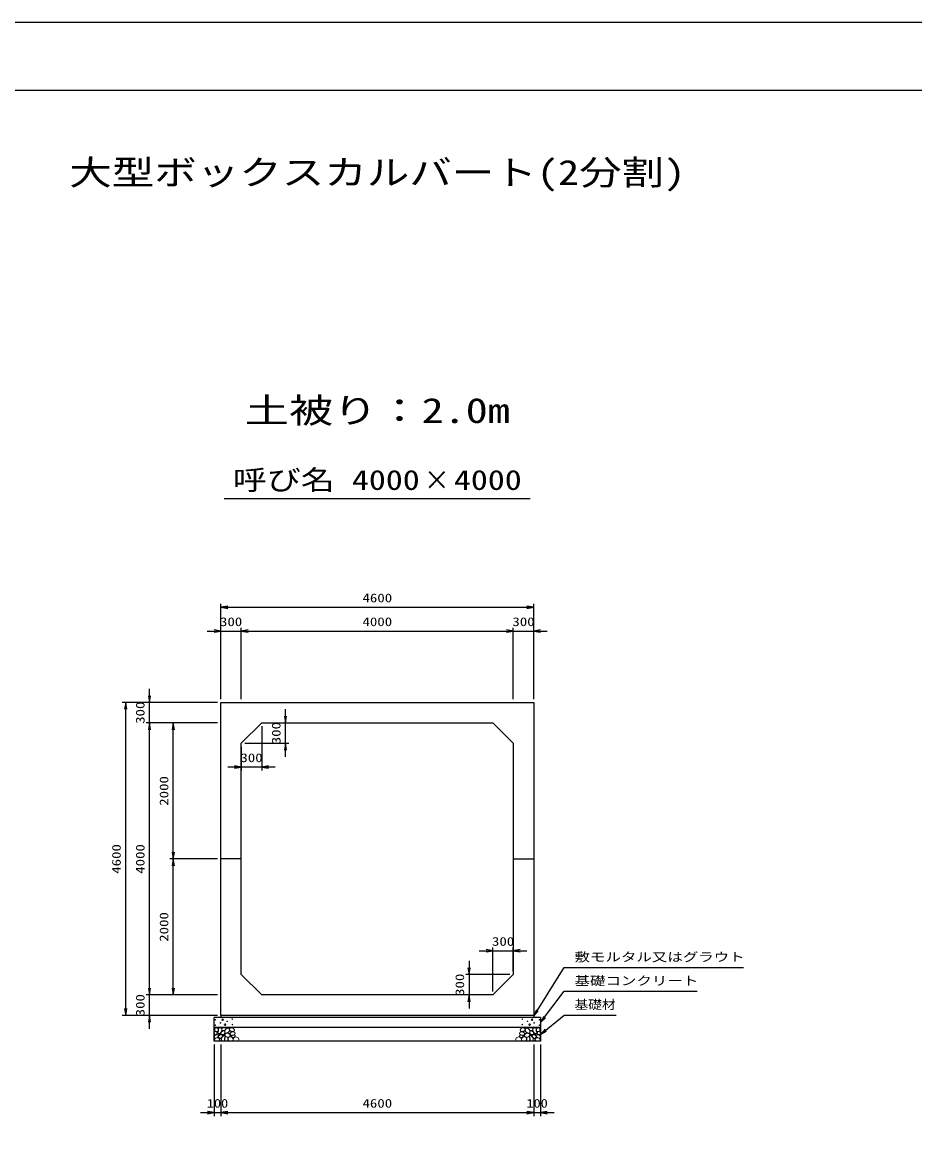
# Model space of a CAD drawing. Units: millimetres at full size. Extents: x 0 to 42050, y 0 to 29700.
# Drawn here: x 15804 to 28927, y 13273 to 29700 of the extents above; entities that cross this region are included whole.
import ezdxf
from ezdxf.enums import TextEntityAlignment as Align

# ---------------------------------------------------------------- set-up
doc = ezdxf.new("R2010")
doc.units = ezdxf.units.MM
for name, color, linetype, lineweight in [('D-DCR-HCHn', 4, 'Continuous', 9), ('D-STR-DIM', 7, 'Continuous', 25), ('D-STR-STRn', 1, 'Continuous', 25), ('D-STR-TXT', 7, 'Continuous', 25), ('D-TTL', 2, 'Continuous', 25), ('D-TTL-TXT', 7, 'Continuous', 25)]:
    doc.layers.add(name, color=color, linetype=linetype, lineweight=lineweight)
doc.styles.add('ＭＳ ゴシック', font='')
doc.styles.get('ＭＳ ゴシック').set_extended_font_data('MS Gothic')

# ---------------------------------------------------------------- blocks, each defined once
blk = doc.blocks.new('open_arrow')
at = {"color": 0, "linetype": 'Continuous', "lineweight": -2}
blk.add_lwpolyline([(7.5, 1.25), (0, 0), (7.5, -1.25)], dxfattribs=at)

msp = doc.modelspace()

# ---------------------------------------------------------------- linework, layer by layer
at = {"layer": 'D-DCR-HCHn'}
for points in [[(18632.281, 14853.808), (18625.346, 14833.005), (18634.592, 14819.136), (18657.707, 14816.824), (18673.488, 14823.599), (18666.952, 14839.939), (18671.575, 14849.185), (18662.33, 14858.431), (18648.461, 14863.053)], [(18676.155, 14777.009), (18693.277, 14802.692), (18691.137, 14809.112), (18667.594, 14815.533), (18646.192, 14813.393), (18631.21, 14800.551), (18629.07, 14785.57), (18631.21, 14770.588), (18648.332, 14766.308)], [(18676.198, 14911.594), (18655.395, 14916.217), (18636.904, 14906.971), (18634.592, 14886.168), (18639.215, 14869.988), (18662.33, 14863.053), (18678.51, 14863.053), (18685.444, 14874.611), (18685.444, 14900.037)], [(18694.69, 14913.906), (18687.756, 14893.102), (18690.067, 14869.988), (18673.887, 14844.562), (18694.69, 14833.005), (18717.805, 14844.562), (18731.673, 14863.053), (18736.296, 14893.102), (18731.673, 14909.283), (18717.805, 14916.217)], [(18699.313, 14833.005), (18687.756, 14823.759), (18692.379, 14816.824), (18708.559, 14816.824), (18715.493, 14819.136), (18720.116, 14828.382), (18713.182, 14835.316)], [(18736.082, 14777.009), (18746.783, 14802.692), (18738.222, 14813.393), (18712.539, 14813.393), (18701.838, 14809.112), (18691.137, 14794.131), (18691.137, 14781.289), (18701.838, 14764.167), (18714.679, 14762.027)], [(18733.985, 14858.431), (18722.427, 14830.693), (18731.673, 14819.136), (18759.411, 14819.136), (18770.968, 14823.759), (18782.525, 14839.939), (18782.525, 14853.808), (18770.968, 14872.299), (18757.099, 14874.611)], [(18772.466, 14725.643), (18778.886, 14744.905), (18776.746, 14766.308), (18791.728, 14789.85), (18772.466, 14800.551), (18751.063, 14789.85), (18738.222, 14772.728), (18733.941, 14744.905), (18738.222, 14729.924), (18751.063, 14723.503)], [(18768.185, 14800.551), (18778.886, 14809.112), (18774.606, 14815.533), (18759.624, 14815.533), (18753.204, 14813.393), (18748.923, 14804.832), (18755.344, 14798.411)], [(18838.203, 14779.532), (18802.829, 14786.129), (18787.782, 14798.266), (18783.03, 14817.263), (18797.713, 14831.629), (18826.323, 14839.69), (18847.97, 14826.761), (18861.961, 14809.347), (18858.002, 14791.67)], [(18798.447, 14836.214), (18785.689, 14840.569), (18784.425, 14868.678), (18797.512, 14897.359), (18814.448, 14913.536), (18846.403, 14907.032), (18849.133, 14871.913), (18838.816, 14859.876), (18810.739, 14844.301)], [(18829.798, 14845.711), (18831.454, 14839.566), (18837.011, 14835.193), (18849.19, 14833.302), (18860.305, 14839.802), (18870.592, 14849.138), (18879.858, 14857.333), (18879.635, 14863.462), (18873.736, 14868.875), (18859.203, 14870.356), (18846.47, 14864.383), (18837.011, 14855.165), (18832.281, 14850.556)], [(18857.012, 14879.601), (18850.964, 14885.086), (18849.897, 14890.792), (18853.414, 14903.305), (18863.71, 14917.61), (18886.004, 14916.105), (18907.571, 14905.811), (18922.195, 14885.597), (18920.021, 14872.456), (18913.02, 14865.716), (18901.769, 14863.215), (18885.511, 14867.483), (18864.289, 14874.481)], [(18918.372, 14811.832), (18923.688, 14816.874), (18930.476, 14825.68), (18932.145, 14833.275), (18928.144, 14847.685), (18914.088, 14858.67), (18893.907, 14857.89), (18866.698, 14843.001), (18857.086, 14830.757), (18860.152, 14816.784), (18869.778, 14810.04), (18878.599, 14809.145), (18892.363, 14809.524), (18905.808, 14811.002)], [(18874.971, 14785.265), (18879.183, 14788.446), (18882.686, 14793.505), (18882.81, 14800.431), (18878.414, 14806.067), (18870.769, 14807.977), (18864.356, 14806.179), (18862.704, 14800.442), (18861.896, 14794.835), (18862.881, 14787.456), (18868.975, 14784.127)], [(18902.597, 14770.331), (18892.895, 14775.079), (18885.89, 14783.822), (18885.719, 14795.084), (18889.942, 14805.627), (18905.189, 14807.625), (18920.054, 14808.018), (18934.481, 14802.512), (18936.849, 14793.273), (18924.54, 14782.195), (18909.555, 14773.15)], [(23147.403, 14770.331), (23157.105, 14775.079), (23164.11, 14783.822), (23164.281, 14795.084), (23160.058, 14805.627), (23144.811, 14807.625), (23129.946, 14808.018), (23115.519, 14802.512), (23113.151, 14793.273), (23125.46, 14782.195), (23140.445, 14773.15)], [(23131.628, 14811.832), (23126.312, 14816.874), (23119.524, 14825.68), (23117.855, 14833.275), (23121.856, 14847.685), (23135.912, 14858.67), (23156.093, 14857.89), (23183.302, 14843.001), (23192.914, 14830.757), (23189.848, 14816.784), (23180.222, 14810.04), (23171.401, 14809.145), (23157.637, 14809.524), (23144.192, 14811.002)], [(23192.988, 14879.601), (23199.036, 14885.086), (23200.103, 14890.792), (23196.586, 14903.305), (23186.29, 14917.61), (23163.996, 14916.105), (23142.429, 14905.811), (23127.805, 14885.597), (23129.979, 14872.456), (23136.98, 14865.716), (23148.231, 14863.215), (23164.489, 14867.483), (23185.711, 14874.481)], [(23175.029, 14785.265), (23170.817, 14788.446), (23167.314, 14793.505), (23167.19, 14800.431), (23171.586, 14806.067), (23179.231, 14807.977), (23185.644, 14806.179), (23187.296, 14800.442), (23188.104, 14794.835), (23187.119, 14787.456), (23181.025, 14784.127)], [(23220.202, 14845.711), (23218.546, 14839.566), (23212.989, 14835.193), (23200.81, 14833.302), (23189.695, 14839.802), (23179.408, 14849.138), (23170.142, 14857.333), (23170.365, 14863.462), (23176.264, 14868.875), (23190.797, 14870.356), (23203.53, 14864.383), (23212.989, 14855.165), (23217.719, 14850.556)], [(23211.797, 14779.532), (23247.171, 14786.129), (23262.218, 14798.266), (23266.97, 14817.263), (23252.287, 14831.629), (23223.677, 14839.69), (23202.03, 14826.761), (23188.039, 14809.347), (23191.998, 14791.67)], [(23251.553, 14836.214), (23264.311, 14840.569), (23265.575, 14868.678), (23252.488, 14897.359), (23235.552, 14913.536), (23203.597, 14907.032), (23200.867, 14871.913), (23211.184, 14859.876), (23239.261, 14844.301)], [(23277.534, 14725.643), (23271.114, 14744.905), (23273.254, 14766.308), (23258.272, 14789.85), (23277.534, 14800.551), (23298.937, 14789.85), (23311.778, 14772.728), (23316.059, 14744.905), (23311.778, 14729.924), (23298.937, 14723.503)], [(23316.015, 14858.431), (23327.573, 14830.693), (23318.327, 14819.136), (23290.589, 14819.136), (23279.032, 14823.759), (23267.475, 14839.939), (23267.475, 14853.808), (23279.032, 14872.299), (23292.901, 14874.611)], [(23281.815, 14800.551), (23271.114, 14809.112), (23275.394, 14815.533), (23290.376, 14815.533), (23296.796, 14813.393), (23301.077, 14804.832), (23294.656, 14798.411)], [(23313.918, 14777.009), (23303.217, 14802.692), (23311.778, 14813.393), (23337.461, 14813.393), (23348.162, 14809.112), (23358.863, 14794.131), (23358.863, 14781.289), (23348.162, 14764.167), (23335.321, 14762.027)], [(23355.31, 14913.906), (23362.244, 14893.102), (23359.933, 14869.988), (23376.113, 14844.562), (23355.31, 14833.005), (23332.195, 14844.562), (23318.327, 14863.053), (23313.704, 14893.102), (23318.327, 14909.283), (23332.195, 14916.217)], [(23350.687, 14833.005), (23362.244, 14823.759), (23357.621, 14816.824), (23341.441, 14816.824), (23334.507, 14819.136), (23329.884, 14828.382), (23336.818, 14835.316)], [(23373.845, 14777.009), (23356.723, 14802.692), (23358.863, 14809.112), (23382.406, 14815.533), (23403.808, 14813.393), (23418.79, 14800.551), (23420.93, 14785.57), (23418.79, 14770.588), (23401.668, 14766.308)], [(23373.802, 14911.594), (23394.605, 14916.217), (23413.096, 14906.971), (23415.408, 14886.168), (23410.785, 14869.988), (23387.67, 14863.053), (23371.49, 14863.053), (23364.556, 14874.611), (23364.556, 14900.037)], [(23417.719, 14853.808), (23424.654, 14833.005), (23415.408, 14819.136), (23392.293, 14816.824), (23376.512, 14823.599), (23383.048, 14839.939), (23378.425, 14849.185), (23387.67, 14858.431), (23401.539, 14863.053)], [(18684.716, 14723.503), (18699.698, 14729.924), (18703.978, 14751.326), (18695.417, 14766.308), (18680.435, 14770.588), (18661.173, 14768.448), (18639.771, 14759.887), (18629.07, 14747.045), (18629.07, 14732.064), (18635.49, 14723.503), (18661.173, 14725.643)], [(18731.801, 14729.924), (18731.801, 14755.606), (18721.1, 14762.027), (18710.399, 14755.606), (18708.259, 14740.625), (18710.399, 14727.783), (18725.381, 14723.503)], [(18789.588, 14727.783), (18808.85, 14723.503), (18825.972, 14732.064), (18828.112, 14751.326), (18825.968, 14774.878), (18802.429, 14782.327), (18787.447, 14778.603), (18781.027, 14762.027), (18781.027, 14738.484)], [(18837.352, 14773.637), (18852.306, 14782.556), (18878.44, 14782.292), (18899.93, 14763.525), (18903.643, 14734.899), (18889.853, 14724.245), (18853.098, 14721.871), (18836.731, 14731.633), (18832.172, 14754.06)], [(18934.972, 14722.493), (18919.837, 14724.274), (18909.866, 14729.787), (18905.835, 14742.722), (18905.945, 14754.963), (18915.172, 14771.678), (18933.242, 14782.822), (18960.731, 14778.403), (18982.453, 14770.334), (18987.643, 14746.125), (18983.03, 14728.257), (18961.884, 14722.877)], [(23115.028, 14722.493), (23130.163, 14724.274), (23140.134, 14729.787), (23144.165, 14742.722), (23144.055, 14754.963), (23134.828, 14771.678), (23116.758, 14782.822), (23089.269, 14778.403), (23067.547, 14770.334), (23062.357, 14746.125), (23066.97, 14728.257), (23088.116, 14722.877)], [(23212.648, 14773.637), (23197.694, 14782.556), (23171.56, 14782.292), (23150.07, 14763.525), (23146.357, 14734.899), (23160.147, 14724.245), (23196.902, 14721.871), (23213.269, 14731.633), (23217.828, 14754.06)], [(23260.412, 14727.783), (23241.15, 14723.503), (23224.028, 14732.064), (23221.888, 14751.326), (23224.032, 14774.878), (23247.571, 14782.327), (23262.553, 14778.603), (23268.973, 14762.027), (23268.973, 14738.484)], [(23318.199, 14729.924), (23318.199, 14755.606), (23328.9, 14762.027), (23339.601, 14755.606), (23341.741, 14740.625), (23339.601, 14727.783), (23324.619, 14723.503)], [(23365.284, 14723.503), (23350.302, 14729.924), (23346.022, 14751.326), (23354.583, 14766.308), (23369.565, 14770.588), (23388.827, 14768.448), (23410.229, 14759.887), (23420.93, 14747.045), (23420.93, 14732.064), (23414.51, 14723.503), (23388.827, 14725.643)]]:
    msp.add_lwpolyline(points, close=True, dxfattribs=at)
for points in [[(18768.432, 14918.547), (18751.093, 14916.446), (18739.258, 14908.701), (18739.626, 14889.819), (18745.514, 14876.087), (18760.025, 14876.185), (18780.107, 14879.153), (18789.799, 14893.689), (18799.082, 14903.492), (18801.884, 14914.345), (18789.099, 14918.547), (18768.082, 14918.547)], [(23281.568, 14918.547), (23298.907, 14916.446), (23310.742, 14908.701), (23310.374, 14889.819), (23304.486, 14876.087), (23289.975, 14876.185), (23269.893, 14879.153), (23260.201, 14893.689), (23250.918, 14903.492), (23248.116, 14914.345), (23260.901, 14918.547), (23281.918, 14918.547)]]:
    msp.add_lwpolyline(points, dxfattribs=at)
for centre, radius in [((18641.091, 15036.145), 4.5), ((18642.803, 14955.879), 4.5), ((18718.437, 14988.641), 4.5), ((18750.004, 15036.145), 11.25), ((18784.996, 14964.955), 11.25), ((18816.563, 15012.459), 4.5), ((18892.197, 15045.221), 4.5), ((18893.909, 14964.955), 4.5), ((23156.091, 14964.955), 4.5), ((23157.803, 15045.221), 4.5), ((23233.437, 15012.459), 4.5), ((23265.004, 14964.955), 11.25), ((23299.996, 15036.145), 11.25), ((23331.563, 14988.641), 4.5), ((23407.197, 14955.879), 4.5), ((23408.909, 15036.145), 4.5)]:
    msp.add_circle(centre, radius, dxfattribs=at)
at = {"layer": 'D-STR-DIM'}
for p, q in [((18725, 19750), (18725, 21150)), ((18725, 21100), (23325, 21100)), ((23325, 19750), (23325, 21150)), ((18525, 20750), (19225, 20750)), ((18725, 19750), (18725, 20800)), ((19025, 19750), (19025, 20800)), ((19025, 19750), (19025, 20800)), ((19025, 20750), (23025, 20750)), ((22825, 20750), (23525, 20750)), ((23025, 19750), (23025, 20800)), ((23025, 19750), (23025, 20800)), ((23325, 19750), (23325, 20800)), ((17675, 19200), (17675, 19900)), ((18675, 19700), (17275, 19700)), ((17325, 15100), (17325, 19700)), ((18675, 19700), (17625, 19700)), ((19675, 18900), (19675, 19600)), ((18675, 19400), (17625, 19400)), ((18675, 19400), (17625, 19400)), ((17675, 15400), (17675, 19400)), ((18675, 19400), (17975, 19400)), ((18025, 17400), (18025, 19400)), ((19375, 19400), (19725, 19400)), ((19325, 19350), (19325, 18700)), ((19075, 19100), (19725, 19100)), ((19025, 19050), (19025, 18700)), ((19525, 18750), (18825, 18750)), ((18675, 17400), (17975, 17400)), ((18675, 17400), (17975, 17400)), ((18025, 15400), (18025, 17400)), ((22725, 15450), (22725, 16100)), ((23025, 15750), (23025, 16100)), ((22525, 16050), (23225, 16050)), ((22375, 15900), (22375, 15200)), ((22975, 15700), (22325, 15700)), ((17675, 14900), (17675, 15600)), ((18675, 15400), (17625, 15400)), ((18675, 15400), (17625, 15400)), ((18675, 15400), (17975, 15400)), ((22675, 15400), (22325, 15400)), ((18675, 15100), (17275, 15100)), ((18675, 15100), (17625, 15100)), ((18625, 14670), (18625, 13620)), ((18725, 14670), (18725, 13620)), ((18725, 14670), (18725, 13620)), ((23325, 14670), (23325, 13620)), ((23325, 14670), (23325, 13620)), ((23425, 14670), (23425, 13620)), ((18425, 13670), (18925, 13670)), ((18725, 13670), (23325, 13670)), ((23125, 13670), (23625, 13670))]:
    msp.add_line(p, q, dxfattribs=at)
at = {"layer": 'D-STR-STRn'}
for p, q in [((18725, 19700), (23325, 19700)), ((18725, 15100), (18725, 19700)), ((23325, 19700), (23325, 15100)), ((19025, 19100), (19325, 19400)), ((19325, 19400), (22725, 19400)), ((22725, 19400), (23025, 19100)), ((19025, 15700), (19025, 19100)), ((23025, 19100), (23025, 15700)), ((19025, 17400), (18725, 17400)), ((23025, 17400), (23325, 17400)), ((19325, 15400), (19025, 15700)), ((23025, 15700), (22725, 15400)), ((22725, 15400), (19325, 15400)), ((23425, 15070), (18625, 15070)), ((18625, 14720), (18625, 15070)), ((23325, 15100), (18725, 15100)), ((18725, 15100), (18725, 15070)), ((23325, 15100), (23325, 15070)), ((23425, 15070), (23425, 14720)), ((23425, 14920), (18625, 14920)), ((23425, 14720), (18625, 14720))]:
    msp.add_line(p, q, dxfattribs=at)
at = {"layer": 'D-STR-TXT'}
for points in [[(23325, 15090), (23775, 15805), (23875, 15805), (26408.756, 15805)], [(23425, 14995), (23775, 15455), (23875, 15455), (25726.523, 15455)], [(23425, 14820), (23775, 15105), (23875, 15105), (24539.721, 15105)]]:
    msp.add_lwpolyline(points, dxfattribs=at)
at = {"layer": 'D-TTL'}
for points in [[(0, 0), (42050, 0), (42050, 29700), (0, 29700)], [(1000, 1000), (41050, 1000), (41050, 28700), (1000, 28700)]]:
    msp.add_lwpolyline(points, close=True, dxfattribs=at)
at = {"layer": 'D-TTL-TXT'}
msp.add_line((18775, 22700), (23275, 22700), dxfattribs=at)

# ---------------------------------------------------------------- block references
at = {"layer": 'D-STR-DIM', "xscale": 13.3, "yscale": 13.3}
for p in [(18725, 21100), (19025, 20750), (19025, 20750), (23325, 20750), (19325, 18750), (23025, 16050), (18725, 13670), (18725, 13670), (23425, 13670)]:
    msp.add_blockref('open_arrow', p, dxfattribs=at)
for p, rotation in [((23325, 21100), 180), ((18725, 20750), 180), ((23025, 20750), 180), ((23025, 20750), 180), ((17675, 19700), 90), ((17325, 19700), 270), ((17675, 19400), 270), ((17675, 19400), 270), ((18025, 19400), 270), ((19675, 19400), 90), ((19675, 19100), 270), ((19025, 18750), 180), ((18025, 17400), 90), ((18025, 17400), 270), ((22725, 16050), 180), ((22375, 15700), 90), ((17675, 15400), 90), ((17675, 15400), 90), ((18025, 15400), 90), ((22375, 15400), 270), ((17325, 15100), 90), ((17675, 15100), 270), ((18625, 13670), 180), ((23325, 13670), 180), ((23325, 13670), 180)]:
    msp.add_blockref('open_arrow', p, dxfattribs=dict(at, rotation=rotation))
at = {"layer": 'D-STR-TXT', "xscale": 13.3, "yscale": 13.3}
for p, rotation in [((23325, 15090), 57.8), ((23425, 14995), 52.7), ((23425, 14820), 39.2)]:
    msp.add_blockref('open_arrow', p, dxfattribs=dict(at, rotation=rotation))

# ---------------------------------------------------------------- texts
at = {"layer": 'D-STR-DIM', "style": 'ＭＳ ゴシック'}
for s, width, p in [('4600', 1.25, (21025, 21237.5)), ('300', 1.25, (18875, 20887.5)), ('4000', 1.25, (21025, 20887.5)), ('300', 1.25, (23175, 20887.5)), ('300', 1.25, (19175, 18887.5)), ('300', 1.25, (22875, 16187.5)), ('100', 1.2, (18675, 13807.5)), ('4600', 1.25, (21025, 13807.5)), ('100', 1.2, (23375, 13807.5))]:
    msp.add_text(s, height=128.3, dxfattribs=dict(at, width=width)).set_placement(p, align=Align.MIDDLE_CENTER)
at = {"layer": 'D-STR-DIM', "style": 'ＭＳ ゴシック', "width": 1.25}
for s, p in [('300', (17537.5, 19550)), ('300', (19537.5, 19250)), ('2000', (17887.5, 18400)), ('4600', (17187.5, 17400)), ('4000', (17537.5, 17400)), ('2000', (17887.5, 16400)), ('300', (22237.5, 15550)), ('300', (17537.5, 15250))]:
    msp.add_text(s, height=128.3, rotation=90, dxfattribs=at).set_placement(p, align=Align.MIDDLE_CENTER)
at = {"layer": 'D-STR-TXT', "style": 'ＭＳ ゴシック'}
for s, width, p in [('敷モルタル又はグラウト', 1.3, (23925, 15855)), ('基礎コンクリート', 1.3, (23925, 15505)), ('基礎材', 1.15, (23925, 15155))]:
    msp.add_text(s, height=128.3, dxfattribs=dict(at, width=width)).set_placement(p, align=Align.BOTTOM_LEFT)
at = {"layer": 'D-TTL-TXT', "style": 'ＭＳ ゴシック'}
for s, height, width, p in [('大型ボックスカルバート(2分割)', 366.6, 1.25, (21025, 27200)), ('土被り：2.0m', 366.6, 1.3, (21025, 23700)), ('呼び名', 293.3, 1.25, (19650, 22737.5)), ('4000', 293.3, 1.25, (21150, 22737.5)), ('×', 293.3, 0.95, (21900, 22737.5)), ('4000', 293.3, 1.25, (22650, 22737.5))]:
    msp.add_text(s, height=height, dxfattribs=dict(at, width=width)).set_placement(p, align=Align.BOTTOM_CENTER)

doc.saveas('drawing.dxf')
